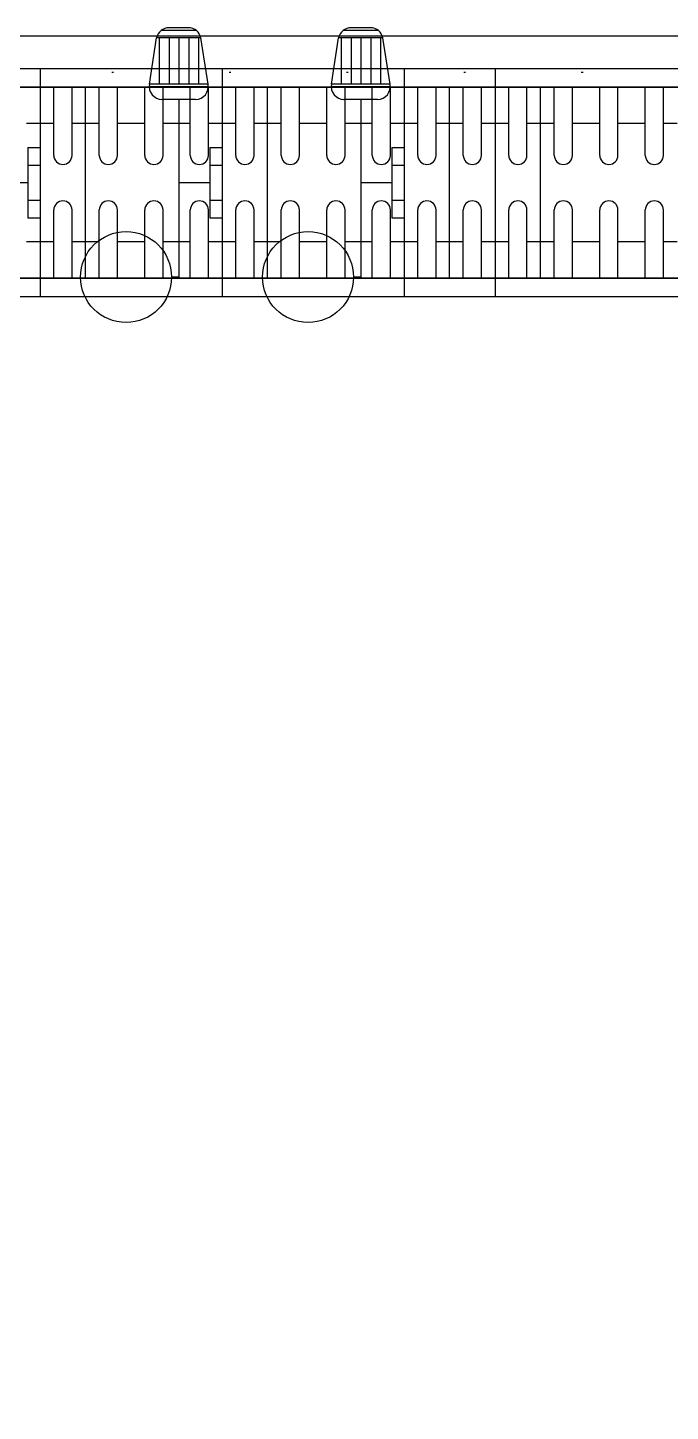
# Model space of a CAD drawing. Header units: inches. Extents: x 21 to 38546, y 13 to 15001.
# Drawn here: x 5681.2 to 5716.5, y 2483.5 to 2559.5 of the extents above; entities that cross this region are included whole.
import ezdxf

# ---------------------------------------------------------------- set-up
doc = ezdxf.new("R2010")
doc.units = ezdxf.units.IN
doc.header["$MEASUREMENT"] = 0
doc.linetypes.add('DOT', pattern=[6.35, 0, -6.35])
doc.layers.add('RAST-IST-RADYATÖR-DİNAMİK BLOK', color=83, linetype='Continuous')
doc.layers.add('Z_MİM_-KM-BEAM-RAY', color=8, linetype='DOT', lineweight=25)
doc.layers.add('Z_MİM_-KM-CERAMIC-09', color=8, linetype='Continuous', lineweight=25)

# ---------------------------------------------------------------- blocks, each defined once
blk = doc.blocks.new('-KM_Kiriş İzi_ZK')
at = {"layer": 'Z_MİM_-KM-BEAM-RAY'}
blk.add_line((1980, 1575.001), (2679.999, 1575.001), dxfattribs=at)
blk = doc.blocks.new('IS_RADYATOR-PLAN-140')
at = {"layer": 'RAST-IST-RADYATÖR-DİNAMİK BLOK', "color": 7}
for p, q in [((130.75, 11.5), (130.75, 7.75)), ((131.75, 11.5), (131.75, 7.75)), ((133.25, 11.5), (133.25, 7.75)), ((134.25, 11.5), (134.25, 7.75)), ((135.75, 11.5), (135.75, 7.75)), ((136.75, 11.5), (136.75, 7.75)), ((130, 9.5), (130.75, 9.5)), ((131.75, 9.5), (132.5, 9.5)), ((132.5, 9.5), (133.25, 9.5)), ((134.25, 9.5), (135, 9.5)), ((135, 9.5), (135.75, 9.5)), ((136.75, 9.5), (137.5, 9.5)), ((130.75, 4.75), (130.75, 1)), ((131.75, 4.75), (131.75, 1)), ((133.25, 4.75), (133.25, 1)), ((134.25, 4.75), (134.25, 1)), ((135.75, 4.75), (135.75, 1)), ((136.75, 4.75), (136.75, 1)), ((130, 3), (130.75, 3)), ((131.75, 3), (132.5, 3)), ((132.5, 3), (133.25, 3)), ((134.25, 3), (135, 3)), ((135, 3), (135.75, 3)), ((136.75, 3), (137.5, 3))]:
    blk.add_line(p, q, dxfattribs=at)
at = {"layer": 'RAST-IST-RADYATÖR-DİNAMİK BLOK'}
for points in [[(0, 0), (140, 0), (140, 12.5), (0, 12.5)], [(2.5, 11.5), (137.5, 11.5), (137.5, 1), (2.5, 1)]]:
    blk.add_lwpolyline(points, dxfattribs=at)
at = {"layer": 'RAST-IST-RADYATÖR-DİNAMİK BLOK', "color": 7}
for centre, start, end in [((131.25, 7.75), 180, 0), ((133.75, 7.75), 180, 0), ((136.25, 7.75), 180, 0), ((131.25, 4.75), 0, 180), ((133.75, 4.75), 0, 180), ((136.25, 4.75), 0, 180)]:
    blk.add_arc(centre, 0.5, start, end, dxfattribs=at)
blk = doc.blocks.new('IS_RADYATOR-PLAN-150')
at = {"layer": 'RAST-IST-RADYATÖR-DİNAMİK BLOK', "color": 7}
for p, q in [((130.75, 11.5), (130.75, 7.75)), ((131.75, 11.5), (131.75, 7.75)), ((133.25, 11.5), (133.25, 7.75)), ((134.25, 11.5), (134.25, 7.75)), ((135.75, 11.5), (135.75, 7.75)), ((136.75, 11.5), (136.75, 7.75)), ((138.25, 11.5), (138.25, 7.75)), ((139.25, 11.5), (139.25, 7.75)), ((140.75, 11.5), (140.75, 7.75)), ((141.75, 11.5), (141.75, 7.75)), ((147.385, 11.439), (147.78, 11.439)), ((147.385, 1.67), (147.385, 11.439)), ((130, 9.5), (130.75, 9.5)), ((131.75, 9.5), (132.5, 9.5)), ((132.5, 9.5), (133.25, 9.5)), ((134.25, 9.5), (135, 9.5)), ((135, 9.5), (135.75, 9.5)), ((136.75, 9.5), (137.5, 9.5)), ((137.5, 9.5), (138.25, 9.5)), ((139.25, 9.5), (140, 9.5)), ((140, 9.5), (140.75, 9.5)), ((141.75, 9.5), (142.5, 9.5)), ((145.668, 6.25), (147.385, 6.25)), ((130.75, 4.75), (130.75, 1)), ((131.75, 4.75), (131.75, 1)), ((133.25, 4.75), (133.25, 1)), ((134.25, 4.75), (134.25, 1)), ((135.75, 4.75), (135.75, 1)), ((136.75, 4.75), (136.75, 1)), ((138.25, 4.75), (138.25, 1)), ((139.25, 4.75), (139.25, 1)), ((140.75, 4.75), (140.75, 1)), ((141.75, 4.75), (141.75, 1)), ((130, 3), (130.75, 3)), ((131.75, 3), (132.5, 3)), ((132.5, 3), (133.25, 3)), ((134.25, 3), (135, 3)), ((135, 3), (135.75, 3)), ((136.75, 3), (137.5, 3)), ((137.5, 3), (138.25, 3)), ((139.25, 3), (140, 3)), ((140, 3), (140.75, 3)), ((141.75, 3), (142.5, 3)), ((146.462, 1.67), (148.309, 1.67)), ((149.011, 0.968), (145.76, 0.968)), ((145.773, 0.833), (148.998, 0.833)), ((145.773, 0.833), (146.168, -1.704)), ((146.308, -1.704), (146.308, 0.833)), ((146.832, -1.704), (146.832, 0.833)), ((147.381, -1.704), (147.381, 0.833)), ((147.906, -1.704), (147.906, 0.833)), ((148.467, -1.704), (148.467, 0.833)), ((148.998, 0.833), (148.603, -1.704)), ((146.168, -1.704), (148.603, -1.704)), ((146.411, -2.11), (148.36, -2.11)), ((146.857, -2.27), (147.914, -2.27))]:
    blk.add_line(p, q, dxfattribs=at)
at = {"layer": 'RAST-IST-RADYATÖR-DİNAMİK BLOK'}
for p, q in [((145.668, 8.178), (145, 8.178)), ((145.668, 7.214), (145.668, 8.178)), ((145.668, 7.214), (145, 7.214)), ((145.668, 5.286), (145.668, 7.214)), ((145.668, 5.286), (145, 5.286)), ((145.668, 4.322), (145.668, 5.286)), ((145.668, 4.322), (145, 4.322))]:
    blk.add_line(p, q, dxfattribs=at)
for points in [[(-5, 0), (145, 0), (145, 12.5), (-5, 12.5)], [(-2.5, 11.5), (142.5, 11.5), (142.5, 1), (-2.5, 1)]]:
    blk.add_lwpolyline(points, dxfattribs=at)
at = {"layer": 'RAST-IST-RADYATÖR-DİNAMİK BLOK', "color": 10}
blk.add_circle((150.28, 11.439), 2.5, dxfattribs=at)
at = {"layer": 'RAST-IST-RADYATÖR-DİNAMİK BLOK', "color": 7}
for centre, radius, start, end in [((131.25, 7.75), 0.5, 180, 0), ((133.75, 7.75), 0.5, 180, 0), ((136.25, 7.75), 0.5, 180, 0), ((138.75, 7.75), 0.5, 180, 0), ((141.25, 7.75), 0.5, 180, 0), ((131.25, 4.75), 0.5, 0, 180), ((133.75, 4.75), 0.5, 0, 180), ((136.25, 4.75), 0.5, 0, 180), ((138.75, 4.75), 0.5, 0, 180), ((141.25, 4.75), 0.5, 0, 180), ((146.462, 0.968), 0.702, 90, 191.15176), ((148.309, 0.968), 0.702, 348.84824, 90), ((146.857, -1.568), 0.702, 191.15176, 270), ((147.914, -1.568), 0.702, 270, 348.84824)]:
    blk.add_arc(centre, radius, start, end, dxfattribs=at)
blk = doc.blocks.new('IS_RADYATOR-PLAN-160')
at = {"layer": 'RAST-IST-RADYATÖR-DİNAMİK BLOK', "color": 7}
for p, q in [((130.75, 11.5), (130.75, 7.75)), ((131.75, 11.5), (131.75, 7.75)), ((133.25, 11.5), (133.25, 7.75)), ((134.25, 11.5), (134.25, 7.75)), ((135.75, 11.5), (135.75, 7.75)), ((136.75, 11.5), (136.75, 7.75)), ((138.25, 11.5), (138.25, 7.75)), ((139.25, 11.5), (139.25, 7.75)), ((140.75, 11.5), (140.75, 7.75)), ((141.75, 11.5), (141.75, 7.75)), ((143.25, 11.5), (143.25, 7.75)), ((144.25, 11.5), (144.25, 7.75)), ((145.75, 11.5), (145.75, 7.75)), ((146.75, 11.5), (146.75, 7.75)), ((148.25, 11.5), (148.25, 7.75)), ((149.25, 11.5), (149.25, 7.75)), ((150.75, 11.5), (150.75, 7.75)), ((151.75, 11.5), (151.75, 7.75)), ((157.385, 11.439), (157.78, 11.439)), ((157.385, 1.67), (157.385, 11.439)), ((130, 9.5), (130.75, 9.5)), ((131.75, 9.5), (132.5, 9.5)), ((132.5, 9.5), (133.25, 9.5)), ((134.25, 9.5), (135, 9.5)), ((135, 9.5), (135.75, 9.5)), ((136.75, 9.5), (137.5, 9.5)), ((137.5, 9.5), (138.25, 9.5)), ((139.25, 9.5), (140, 9.5)), ((140, 9.5), (140.75, 9.5)), ((141.75, 9.5), (142.5, 9.5)), ((142.5, 9.5), (143.25, 9.5)), ((144.25, 9.5), (145, 9.5)), ((145, 9.5), (145.75, 9.5)), ((146.75, 9.5), (147.5, 9.5)), ((147.5, 9.5), (148.25, 9.5)), ((149.25, 9.5), (150, 9.5)), ((150, 9.5), (150.75, 9.5)), ((151.75, 9.5), (152.5, 9.5)), ((155.668, 6.25), (157.385, 6.25)), ((130.75, 4.75), (130.75, 1)), ((131.75, 4.75), (131.75, 1)), ((133.25, 4.75), (133.25, 1)), ((134.25, 4.75), (134.25, 1)), ((135.75, 4.75), (135.75, 1)), ((136.75, 4.75), (136.75, 1)), ((138.25, 4.75), (138.25, 1)), ((139.25, 4.75), (139.25, 1)), ((140.75, 4.75), (140.75, 1)), ((141.75, 4.75), (141.75, 1)), ((143.25, 4.75), (143.25, 1)), ((144.25, 4.75), (144.25, 1)), ((145.75, 4.75), (145.75, 1)), ((146.75, 4.75), (146.75, 1)), ((148.25, 4.75), (148.25, 1)), ((149.25, 4.75), (149.25, 1)), ((150.75, 4.75), (150.75, 1)), ((151.75, 4.75), (151.75, 1)), ((130, 3), (130.75, 3)), ((131.75, 3), (132.5, 3)), ((132.5, 3), (133.25, 3)), ((134.25, 3), (135, 3)), ((135, 3), (135.75, 3)), ((136.75, 3), (137.5, 3)), ((137.5, 3), (138.25, 3)), ((139.25, 3), (140, 3)), ((140, 3), (140.75, 3)), ((141.75, 3), (142.5, 3)), ((142.5, 3), (143.25, 3)), ((144.25, 3), (145, 3)), ((145, 3), (145.75, 3)), ((146.75, 3), (147.5, 3)), ((147.5, 3), (148.25, 3)), ((149.25, 3), (150, 3)), ((150, 3), (150.75, 3)), ((151.75, 3), (152.5, 3)), ((156.462, 1.67), (158.309, 1.67)), ((159.011, 0.968), (155.76, 0.968)), ((155.773, 0.833), (158.998, 0.833)), ((155.773, 0.833), (156.168, -1.704)), ((156.308, -1.704), (156.308, 0.833)), ((156.832, -1.704), (156.832, 0.833)), ((157.381, -1.704), (157.381, 0.833)), ((157.906, -1.704), (157.906, 0.833)), ((158.467, -1.704), (158.467, 0.833)), ((158.998, 0.833), (158.603, -1.704)), ((156.168, -1.704), (158.603, -1.704)), ((156.411, -2.11), (158.36, -2.11)), ((156.857, -2.27), (157.914, -2.27))]:
    blk.add_line(p, q, dxfattribs=at)
at = {"layer": 'RAST-IST-RADYATÖR-DİNAMİK BLOK'}
for p, q in [((155.668, 8.178), (155, 8.178)), ((155.668, 7.214), (155.668, 8.178)), ((155.668, 7.214), (155, 7.214)), ((155.668, 5.286), (155.668, 7.214)), ((155.668, 5.286), (155, 5.286)), ((155.668, 4.322), (155.668, 5.286)), ((155.668, 4.322), (155, 4.322))]:
    blk.add_line(p, q, dxfattribs=at)
for points in [[(-5, 0), (155, 0), (155, 12.5), (-5, 12.5)], [(-2.5, 11.5), (152.5, 11.5), (152.5, 1), (-2.5, 1)]]:
    blk.add_lwpolyline(points, dxfattribs=at)
at = {"layer": 'RAST-IST-RADYATÖR-DİNAMİK BLOK', "color": 10}
blk.add_circle((160.28, 11.439), 2.5, dxfattribs=at)
at = {"layer": 'RAST-IST-RADYATÖR-DİNAMİK BLOK', "color": 7}
for centre, radius, start, end in [((131.25, 7.75), 0.5, 180, 0), ((133.75, 7.75), 0.5, 180, 0), ((136.25, 7.75), 0.5, 180, 0), ((138.75, 7.75), 0.5, 180, 0), ((141.25, 7.75), 0.5, 180, 0), ((143.75, 7.75), 0.5, 180, 0), ((146.25, 7.75), 0.5, 180, 0), ((148.75, 7.75), 0.5, 180, 0), ((151.25, 7.75), 0.5, 180, 0), ((131.25, 4.75), 0.5, 0, 180), ((133.75, 4.75), 0.5, 0, 180), ((136.25, 4.75), 0.5, 0, 180), ((138.75, 4.75), 0.5, 0, 180), ((141.25, 4.75), 0.5, 0, 180), ((143.75, 4.75), 0.5, 0, 180), ((146.25, 4.75), 0.5, 0, 180), ((148.75, 4.75), 0.5, 0, 180), ((151.25, 4.75), 0.5, 0, 180), ((156.462, 0.968), 0.702, 90, 191.15176), ((158.309, 0.968), 0.702, 348.84824, 90), ((156.857, -1.568), 0.702, 191.15176, 270), ((157.914, -1.568), 0.702, 270, 348.84824)]:
    blk.add_arc(centre, radius, start, end, dxfattribs=at)
blk = doc.blocks.new('IS_RADYATOR-PLAN-170')
at = {"layer": 'RAST-IST-RADYATÖR-DİNAMİK BLOK', "color": 7}
for p, q in [((130.75, 11.5), (130.75, 7.75)), ((131.75, 11.5), (131.75, 7.75)), ((133.25, 11.5), (133.25, 7.75)), ((134.25, 11.5), (134.25, 7.75)), ((135.75, 11.5), (135.75, 7.75)), ((136.75, 11.5), (136.75, 7.75)), ((138.25, 11.5), (138.25, 7.75)), ((139.25, 11.5), (139.25, 7.75)), ((140.75, 11.5), (140.75, 7.75)), ((141.75, 11.5), (141.75, 7.75)), ((143.25, 11.5), (143.25, 7.75)), ((144.25, 11.5), (144.25, 7.75)), ((145.75, 11.5), (145.75, 7.75)), ((146.75, 11.5), (146.75, 7.75)), ((148.25, 11.5), (148.25, 7.75)), ((149.25, 11.5), (149.25, 7.75)), ((150.75, 11.5), (150.75, 7.75)), ((151.75, 11.5), (151.75, 7.75)), ((153.25, 11.5), (153.25, 7.75)), ((154.25, 11.5), (154.25, 7.75)), ((155.75, 11.5), (155.75, 7.75)), ((156.75, 11.5), (156.75, 7.75)), ((158.25, 11.5), (158.25, 7.75)), ((159.25, 11.5), (159.25, 7.75)), ((160.75, 11.5), (160.75, 7.75)), ((161.75, 11.5), (161.75, 7.75)), ((130, 9.5), (130.75, 9.5)), ((131.75, 9.5), (132.5, 9.5)), ((132.5, 9.5), (133.25, 9.5)), ((134.25, 9.5), (135, 9.5)), ((135, 9.5), (135.75, 9.5)), ((136.75, 9.5), (137.5, 9.5)), ((137.5, 9.5), (138.25, 9.5)), ((139.25, 9.5), (140, 9.5)), ((140, 9.5), (140.75, 9.5)), ((141.75, 9.5), (142.5, 9.5)), ((142.5, 9.5), (143.25, 9.5)), ((144.25, 9.5), (145, 9.5)), ((145, 9.5), (145.75, 9.5)), ((146.75, 9.5), (147.5, 9.5)), ((147.5, 9.5), (148.25, 9.5)), ((149.25, 9.5), (150, 9.5)), ((150, 9.5), (150.75, 9.5)), ((151.75, 9.5), (152.5, 9.5)), ((152.5, 9.5), (153.25, 9.5)), ((154.25, 9.5), (155, 9.5)), ((155, 9.5), (155.75, 9.5)), ((156.75, 9.5), (157.5, 9.5)), ((157.5, 9.5), (158.25, 9.5)), ((159.25, 9.5), (160, 9.5)), ((160, 9.5), (160.75, 9.5)), ((161.75, 9.5), (162.5, 9.5)), ((165.668, 6.25), (167.385, 6.25)), ((130.75, 4.75), (130.75, 1)), ((131.75, 4.75), (131.75, 1)), ((133.25, 4.75), (133.25, 1)), ((134.25, 4.75), (134.25, 1)), ((135.75, 4.75), (135.75, 1)), ((136.75, 4.75), (136.75, 1)), ((138.25, 4.75), (138.25, 1)), ((139.25, 4.75), (139.25, 1)), ((140.75, 4.75), (140.75, 1)), ((141.75, 4.75), (141.75, 1)), ((143.25, 4.75), (143.25, 1)), ((144.25, 4.75), (144.25, 1)), ((145.75, 4.75), (145.75, 1)), ((146.75, 4.75), (146.75, 1)), ((148.25, 4.75), (148.25, 1)), ((149.25, 4.75), (149.25, 1)), ((150.75, 4.75), (150.75, 1)), ((151.75, 4.75), (151.75, 1)), ((153.25, 4.75), (153.25, 1)), ((154.25, 4.75), (154.25, 1)), ((155.75, 4.75), (155.75, 1)), ((156.75, 4.75), (156.75, 1)), ((158.25, 4.75), (158.25, 1)), ((159.25, 4.75), (159.25, 1)), ((160.75, 4.75), (160.75, 1)), ((161.75, 4.75), (161.75, 1)), ((130, 3), (130.75, 3)), ((131.75, 3), (132.5, 3)), ((132.5, 3), (133.25, 3)), ((134.25, 3), (135, 3)), ((135, 3), (135.75, 3)), ((136.75, 3), (137.5, 3)), ((137.5, 3), (138.25, 3)), ((139.25, 3), (140, 3)), ((140, 3), (140.75, 3)), ((141.75, 3), (142.5, 3)), ((142.5, 3), (143.25, 3)), ((144.25, 3), (145, 3)), ((145, 3), (145.75, 3)), ((146.75, 3), (147.5, 3)), ((147.5, 3), (148.25, 3)), ((149.25, 3), (150, 3)), ((150, 3), (150.75, 3)), ((151.75, 3), (152.5, 3)), ((152.5, 3), (153.25, 3)), ((154.25, 3), (155, 3)), ((155, 3), (155.75, 3)), ((156.75, 3), (157.5, 3)), ((157.5, 3), (158.25, 3)), ((159.25, 3), (160, 3)), ((160, 3), (160.75, 3)), ((161.75, 3), (162.5, 3))]:
    blk.add_line(p, q, dxfattribs=at)
at = {"layer": 'RAST-IST-RADYATÖR-DİNAMİK BLOK'}
for p, q in [((165.668, 8.178), (165, 8.178)), ((165.668, 7.214), (165.668, 8.178)), ((165.668, 7.214), (165, 7.214)), ((165.668, 5.286), (165.668, 7.214)), ((165.668, 5.286), (165, 5.286)), ((165.668, 4.322), (165.668, 5.286)), ((165.668, 4.322), (165, 4.322))]:
    blk.add_line(p, q, dxfattribs=at)
for points in [[(-5, 0), (165, 0), (165, 12.5), (-5, 12.5)], [(-2.5, 11.5), (162.5, 11.5), (162.5, 1), (-2.5, 1)]]:
    blk.add_lwpolyline(points, dxfattribs=at)
at = {"layer": 'RAST-IST-RADYATÖR-DİNAMİK BLOK', "color": 7}
for centre, start, end in [((131.25, 7.75), 180, 0), ((133.75, 7.75), 180, 0), ((136.25, 7.75), 180, 0), ((138.75, 7.75), 180, 0), ((141.25, 7.75), 180, 0), ((143.75, 7.75), 180, 0), ((146.25, 7.75), 180, 0), ((148.75, 7.75), 180, 0), ((151.25, 7.75), 180, 0), ((153.75, 7.75), 180, 0), ((156.25, 7.75), 180, 0), ((158.75, 7.75), 180, 0), ((161.25, 7.75), 180, 0), ((131.25, 4.75), 0, 180), ((133.75, 4.75), 0, 180), ((136.25, 4.75), 0, 180), ((138.75, 4.75), 0, 180), ((141.25, 4.75), 0, 180), ((143.75, 4.75), 0, 180), ((146.25, 4.75), 0, 180), ((148.75, 4.75), 0, 180), ((151.25, 4.75), 0, 180), ((153.75, 4.75), 0, 180), ((156.25, 4.75), 0, 180), ((158.75, 4.75), 0, 180), ((161.25, 4.75), 0, 180)]:
    blk.add_arc(centre, 0.5, start, end, dxfattribs=at)
blk = doc.blocks.new('IS_RADYATOR-PLAN-180')
at = {"layer": 'RAST-IST-RADYATÖR-DİNAMİK BLOK', "color": 7}
for p, q in [((130.75, 11.5), (130.75, 7.75)), ((131.75, 11.5), (131.75, 7.75)), ((133.25, 11.5), (133.25, 7.75)), ((134.25, 11.5), (134.25, 7.75)), ((135.75, 11.5), (135.75, 7.75)), ((136.75, 11.5), (136.75, 7.75)), ((138.25, 11.5), (138.25, 7.75)), ((139.25, 11.5), (139.25, 7.75)), ((140.75, 11.5), (140.75, 7.75)), ((141.75, 11.5), (141.75, 7.75)), ((143.25, 11.5), (143.25, 7.75)), ((144.25, 11.5), (144.25, 7.75)), ((145.75, 11.5), (145.75, 7.75)), ((146.75, 11.5), (146.75, 7.75)), ((148.25, 11.5), (148.25, 7.75)), ((149.25, 11.5), (149.25, 7.75)), ((150.75, 11.5), (150.75, 7.75)), ((151.75, 11.5), (151.75, 7.75)), ((153.25, 11.5), (153.25, 7.75)), ((154.25, 11.5), (154.25, 7.75)), ((155.75, 11.5), (155.75, 7.75)), ((156.75, 11.5), (156.75, 7.75)), ((158.25, 11.5), (158.25, 7.75)), ((159.25, 11.5), (159.25, 7.75)), ((160.75, 11.5), (160.75, 7.75)), ((161.75, 11.5), (161.75, 7.75)), ((163.25, 11.5), (163.25, 7.75)), ((164.25, 11.5), (164.25, 7.75)), ((130, 9.5), (130.75, 9.5)), ((131.75, 9.5), (132.5, 9.5)), ((132.5, 9.5), (133.25, 9.5)), ((134.25, 9.5), (135, 9.5)), ((135, 9.5), (135.75, 9.5)), ((136.75, 9.5), (137.5, 9.5)), ((137.5, 9.5), (138.25, 9.5)), ((139.25, 9.5), (140, 9.5)), ((140, 9.5), (140.75, 9.5)), ((141.75, 9.5), (142.5, 9.5)), ((142.5, 9.5), (143.25, 9.5)), ((144.25, 9.5), (145, 9.5)), ((145, 9.5), (145.75, 9.5)), ((146.75, 9.5), (147.5, 9.5)), ((147.5, 9.5), (148.25, 9.5)), ((149.25, 9.5), (150, 9.5)), ((150, 9.5), (150.75, 9.5)), ((151.75, 9.5), (152.5, 9.5)), ((152.5, 9.5), (153.25, 9.5)), ((154.25, 9.5), (155, 9.5)), ((155, 9.5), (155.75, 9.5)), ((156.75, 9.5), (157.5, 9.5)), ((157.5, 9.5), (158.25, 9.5)), ((159.25, 9.5), (160, 9.5)), ((160, 9.5), (160.75, 9.5)), ((161.75, 9.5), (162.5, 9.5)), ((162.5, 9.5), (163.25, 9.5)), ((164.25, 9.5), (165, 9.5)), ((165, 9.5), (165.75, 9.5)), ((130.75, 4.75), (130.75, 1)), ((131.75, 4.75), (131.75, 1)), ((133.25, 4.75), (133.25, 1)), ((134.25, 4.75), (134.25, 1)), ((135.75, 4.75), (135.75, 1)), ((136.75, 4.75), (136.75, 1)), ((138.25, 4.75), (138.25, 1)), ((139.25, 4.75), (139.25, 1)), ((140.75, 4.75), (140.75, 1)), ((141.75, 4.75), (141.75, 1)), ((143.25, 4.75), (143.25, 1)), ((144.25, 4.75), (144.25, 1)), ((145.75, 4.75), (145.75, 1)), ((146.75, 4.75), (146.75, 1)), ((148.25, 4.75), (148.25, 1)), ((149.25, 4.75), (149.25, 1)), ((150.75, 4.75), (150.75, 1)), ((151.75, 4.75), (151.75, 1)), ((153.25, 4.75), (153.25, 1)), ((154.25, 4.75), (154.25, 1)), ((155.75, 4.75), (155.75, 1)), ((156.75, 4.75), (156.75, 1)), ((158.25, 4.75), (158.25, 1)), ((159.25, 4.75), (159.25, 1)), ((160.75, 4.75), (160.75, 1)), ((161.75, 4.75), (161.75, 1)), ((163.25, 4.75), (163.25, 1)), ((164.25, 4.75), (164.25, 1)), ((130, 3), (130.75, 3)), ((131.75, 3), (132.5, 3)), ((132.5, 3), (133.25, 3)), ((134.25, 3), (135, 3)), ((135, 3), (135.75, 3)), ((136.75, 3), (137.5, 3)), ((137.5, 3), (138.25, 3)), ((139.25, 3), (140, 3)), ((140, 3), (140.75, 3)), ((141.75, 3), (142.5, 3)), ((142.5, 3), (143.25, 3)), ((144.25, 3), (145, 3)), ((145, 3), (145.75, 3)), ((146.75, 3), (147.5, 3)), ((147.5, 3), (148.25, 3)), ((149.25, 3), (150, 3)), ((150, 3), (150.75, 3)), ((151.75, 3), (152.5, 3)), ((152.5, 3), (153.25, 3)), ((154.25, 3), (155, 3)), ((155, 3), (155.75, 3)), ((156.75, 3), (157.5, 3)), ((157.5, 3), (158.25, 3)), ((159.25, 3), (160, 3)), ((160, 3), (160.75, 3)), ((161.75, 3), (162.5, 3)), ((162.5, 3), (163.25, 3)), ((164.25, 3), (165, 3)), ((165, 3), (165.75, 3))]:
    blk.add_line(p, q, dxfattribs=at)
at = {"layer": 'RAST-IST-RADYATÖR-DİNAMİK BLOK'}
for points in [[(-5, 0), (175, 0), (175, 12.5), (-5, 12.5)], [(-2.5, 11.5), (172.5, 11.5), (172.5, 1), (-2.5, 1)]]:
    blk.add_lwpolyline(points, dxfattribs=at)
at = {"layer": 'RAST-IST-RADYATÖR-DİNAMİK BLOK', "color": 7}
for centre, start, end in [((131.25, 7.75), 180, 0), ((133.75, 7.75), 180, 0), ((136.25, 7.75), 180, 0), ((138.75, 7.75), 180, 0), ((141.25, 7.75), 180, 0), ((143.75, 7.75), 180, 0), ((146.25, 7.75), 180, 0), ((148.75, 7.75), 180, 0), ((151.25, 7.75), 180, 0), ((153.75, 7.75), 180, 0), ((156.25, 7.75), 180, 0), ((158.75, 7.75), 180, 0), ((161.25, 7.75), 180, 0), ((163.75, 7.75), 180, 0), ((131.25, 4.75), 0, 180), ((133.75, 4.75), 0, 180), ((136.25, 4.75), 0, 180), ((138.75, 4.75), 0, 180), ((141.25, 4.75), 0, 180), ((143.75, 4.75), 0, 180), ((146.25, 4.75), 0, 180), ((148.75, 4.75), 0, 180), ((151.25, 4.75), 0, 180), ((153.75, 4.75), 0, 180), ((156.25, 4.75), 0, 180), ((158.75, 4.75), 0, 180), ((161.25, 4.75), 0, 180), ((163.75, 4.75), 0, 180)]:
    blk.add_arc(centre, 0.5, start, end, dxfattribs=at)
blk = doc.blocks.new('IS_RADYATOR-PLAN-190')
at = {"layer": 'RAST-IST-RADYATÖR-DİNAMİK BLOK', "color": 7}
for p, q in [((130.75, 11.5), (130.75, 7.75)), ((131.75, 11.5), (131.75, 7.75)), ((133.25, 11.5), (133.25, 7.75)), ((134.25, 11.5), (134.25, 7.75)), ((135.75, 11.5), (135.75, 7.75)), ((136.75, 11.5), (136.75, 7.75)), ((138.25, 11.5), (138.25, 7.75)), ((139.25, 11.5), (139.25, 7.75)), ((140.75, 11.5), (140.75, 7.75)), ((141.75, 11.5), (141.75, 7.75)), ((143.25, 11.5), (143.25, 7.75)), ((144.25, 11.5), (144.25, 7.75)), ((145.75, 11.5), (145.75, 7.75)), ((146.75, 11.5), (146.75, 7.75)), ((148.25, 11.5), (148.25, 7.75)), ((149.25, 11.5), (149.25, 7.75)), ((150.75, 11.5), (150.75, 7.75)), ((151.75, 11.5), (151.75, 7.75)), ((153.25, 11.5), (153.25, 7.75)), ((154.25, 11.5), (154.25, 7.75)), ((155.75, 11.5), (155.75, 7.75)), ((156.75, 11.5), (156.75, 7.75)), ((158.25, 11.5), (158.25, 7.75)), ((159.25, 11.5), (159.25, 7.75)), ((160.75, 11.5), (160.75, 7.75)), ((161.75, 11.5), (161.75, 7.75)), ((163.25, 11.5), (163.25, 7.75)), ((164.25, 11.5), (164.25, 7.75)), ((130, 9.5), (130.75, 9.5)), ((131.75, 9.5), (132.5, 9.5)), ((132.5, 9.5), (133.25, 9.5)), ((134.25, 9.5), (135, 9.5)), ((135, 9.5), (135.75, 9.5)), ((136.75, 9.5), (137.5, 9.5)), ((137.5, 9.5), (138.25, 9.5)), ((139.25, 9.5), (140, 9.5)), ((140, 9.5), (140.75, 9.5)), ((141.75, 9.5), (142.5, 9.5)), ((142.5, 9.5), (143.25, 9.5)), ((144.25, 9.5), (145, 9.5)), ((145, 9.5), (145.75, 9.5)), ((146.75, 9.5), (147.5, 9.5)), ((147.5, 9.5), (148.25, 9.5)), ((149.25, 9.5), (150, 9.5)), ((150, 9.5), (150.75, 9.5)), ((151.75, 9.5), (152.5, 9.5)), ((152.5, 9.5), (153.25, 9.5)), ((154.25, 9.5), (155, 9.5)), ((155, 9.5), (155.75, 9.5)), ((156.75, 9.5), (157.5, 9.5)), ((157.5, 9.5), (158.25, 9.5)), ((159.25, 9.5), (160, 9.5)), ((160, 9.5), (160.75, 9.5)), ((161.75, 9.5), (162.5, 9.5)), ((162.5, 9.5), (163.25, 9.5)), ((164.25, 9.5), (165, 9.5)), ((165, 9.5), (165.75, 9.5)), ((130.75, 4.75), (130.75, 1)), ((131.75, 4.75), (131.75, 1)), ((133.25, 4.75), (133.25, 1)), ((134.25, 4.75), (134.25, 1)), ((135.75, 4.75), (135.75, 1)), ((136.75, 4.75), (136.75, 1)), ((138.25, 4.75), (138.25, 1)), ((139.25, 4.75), (139.25, 1)), ((140.75, 4.75), (140.75, 1)), ((141.75, 4.75), (141.75, 1)), ((143.25, 4.75), (143.25, 1)), ((144.25, 4.75), (144.25, 1)), ((145.75, 4.75), (145.75, 1)), ((146.75, 4.75), (146.75, 1)), ((148.25, 4.75), (148.25, 1)), ((149.25, 4.75), (149.25, 1)), ((150.75, 4.75), (150.75, 1)), ((151.75, 4.75), (151.75, 1)), ((153.25, 4.75), (153.25, 1)), ((154.25, 4.75), (154.25, 1)), ((155.75, 4.75), (155.75, 1)), ((156.75, 4.75), (156.75, 1)), ((158.25, 4.75), (158.25, 1)), ((159.25, 4.75), (159.25, 1)), ((160.75, 4.75), (160.75, 1)), ((161.75, 4.75), (161.75, 1)), ((163.25, 4.75), (163.25, 1)), ((164.25, 4.75), (164.25, 1)), ((130, 3), (130.75, 3)), ((131.75, 3), (132.5, 3)), ((132.5, 3), (133.25, 3)), ((134.25, 3), (135, 3)), ((135, 3), (135.75, 3)), ((136.75, 3), (137.5, 3)), ((137.5, 3), (138.25, 3)), ((139.25, 3), (140, 3)), ((140, 3), (140.75, 3)), ((141.75, 3), (142.5, 3)), ((142.5, 3), (143.25, 3)), ((144.25, 3), (145, 3)), ((145, 3), (145.75, 3)), ((146.75, 3), (147.5, 3)), ((147.5, 3), (148.25, 3)), ((149.25, 3), (150, 3)), ((150, 3), (150.75, 3)), ((151.75, 3), (152.5, 3)), ((152.5, 3), (153.25, 3)), ((154.25, 3), (155, 3)), ((155, 3), (155.75, 3)), ((156.75, 3), (157.5, 3)), ((157.5, 3), (158.25, 3)), ((159.25, 3), (160, 3)), ((160, 3), (160.75, 3)), ((161.75, 3), (162.5, 3)), ((162.5, 3), (163.25, 3)), ((164.25, 3), (165, 3)), ((165, 3), (165.75, 3))]:
    blk.add_line(p, q, dxfattribs=at)
at = {"layer": 'RAST-IST-RADYATÖR-DİNAMİK BLOK'}
for points in [[(-5, 0), (185, 0), (185, 12.5), (-5, 12.5)], [(182.5, 11.5), (-2.5, 11.5), (-2.5, 1), (182.5, 1)]]:
    blk.add_lwpolyline(points, dxfattribs=at)
at = {"layer": 'RAST-IST-RADYATÖR-DİNAMİK BLOK', "color": 7}
for centre, start, end in [((131.25, 7.75), 180, 0), ((133.75, 7.75), 180, 0), ((136.25, 7.75), 180, 0), ((138.75, 7.75), 180, 0), ((141.25, 7.75), 180, 0), ((143.75, 7.75), 180, 0), ((146.25, 7.75), 180, 0), ((148.75, 7.75), 180, 0), ((151.25, 7.75), 180, 0), ((153.75, 7.75), 180, 0), ((156.25, 7.75), 180, 0), ((158.75, 7.75), 180, 0), ((161.25, 7.75), 180, 0), ((163.75, 7.75), 180, 0), ((131.25, 4.75), 0, 180), ((133.75, 4.75), 0, 180), ((136.25, 4.75), 0, 180), ((138.75, 4.75), 0, 180), ((141.25, 4.75), 0, 180), ((143.75, 4.75), 0, 180), ((146.25, 4.75), 0, 180), ((148.75, 4.75), 0, 180), ((151.25, 4.75), 0, 180), ((153.75, 4.75), 0, 180), ((156.25, 4.75), 0, 180), ((158.75, 4.75), 0, 180), ((161.25, 4.75), 0, 180), ((163.75, 4.75), 0, 180)]:
    blk.add_arc(centre, 0.5, start, end, dxfattribs=at)
blk = doc.blocks.new('IS_RADYATOR-PLAN-200')
at = {"layer": 'RAST-IST-RADYATÖR-DİNAMİK BLOK', "color": 7}
for p, q in [((135.75, 11.5), (135.75, 7.75)), ((136.75, 11.5), (136.75, 7.75)), ((138.25, 11.5), (138.25, 7.75)), ((139.25, 11.5), (139.25, 7.75)), ((140.75, 11.5), (140.75, 7.75)), ((141.75, 11.5), (141.75, 7.75)), ((143.25, 11.5), (143.25, 7.75)), ((144.25, 11.5), (144.25, 7.75)), ((145.75, 11.5), (145.75, 7.75)), ((146.75, 11.5), (146.75, 7.75)), ((148.25, 11.5), (148.25, 7.75)), ((149.25, 11.5), (149.25, 7.75)), ((150.75, 11.5), (150.75, 7.75)), ((151.75, 11.5), (151.75, 7.75)), ((153.25, 11.5), (153.25, 7.75)), ((154.25, 11.5), (154.25, 7.75)), ((155.75, 11.5), (155.75, 7.75)), ((156.75, 11.5), (156.75, 7.75)), ((158.25, 11.5), (158.25, 7.75)), ((159.25, 11.5), (159.25, 7.75)), ((160.75, 11.5), (160.75, 7.75)), ((161.75, 11.5), (161.75, 7.75)), ((163.25, 11.5), (163.25, 7.75)), ((164.25, 11.5), (164.25, 7.75)), ((165.75, 11.5), (165.75, 7.75)), ((166.75, 11.5), (166.75, 7.75)), ((168.25, 11.5), (168.25, 7.75)), ((169.25, 11.5), (169.25, 7.75)), ((135, 9.5), (135.75, 9.5)), ((136.75, 9.5), (137.5, 9.5)), ((137.5, 9.5), (138.25, 9.5)), ((139.25, 9.5), (140, 9.5)), ((140, 9.5), (140.75, 9.5)), ((141.75, 9.5), (142.5, 9.5)), ((142.5, 9.5), (143.25, 9.5)), ((144.25, 9.5), (145, 9.5)), ((145, 9.5), (145.75, 9.5)), ((146.75, 9.5), (147.5, 9.5)), ((147.5, 9.5), (148.25, 9.5)), ((149.25, 9.5), (150, 9.5)), ((150, 9.5), (150.75, 9.5)), ((151.75, 9.5), (152.5, 9.5)), ((152.5, 9.5), (153.25, 9.5)), ((154.25, 9.5), (155, 9.5)), ((155, 9.5), (155.75, 9.5)), ((156.75, 9.5), (157.5, 9.5)), ((157.5, 9.5), (158.25, 9.5)), ((159.25, 9.5), (160, 9.5)), ((160, 9.5), (160.75, 9.5)), ((161.75, 9.5), (162.5, 9.5)), ((162.5, 9.5), (163.25, 9.5)), ((164.25, 9.5), (165, 9.5)), ((165, 9.5), (165.75, 9.5)), ((166.75, 9.5), (167.5, 9.5)), ((167.5, 9.5), (168.25, 9.5)), ((169.25, 9.5), (170, 9.5)), ((170, 9.5), (170.75, 9.5)), ((135.75, 4.75), (135.75, 1)), ((136.75, 4.75), (136.75, 1)), ((138.25, 4.75), (138.25, 1)), ((139.25, 4.75), (139.25, 1)), ((140.75, 4.75), (140.75, 1)), ((141.75, 4.75), (141.75, 1)), ((143.25, 4.75), (143.25, 1)), ((144.25, 4.75), (144.25, 1)), ((145.75, 4.75), (145.75, 1)), ((146.75, 4.75), (146.75, 1)), ((148.25, 4.75), (148.25, 1)), ((149.25, 4.75), (149.25, 1)), ((150.75, 4.75), (150.75, 1)), ((151.75, 4.75), (151.75, 1)), ((153.25, 4.75), (153.25, 1)), ((154.25, 4.75), (154.25, 1)), ((155.75, 4.75), (155.75, 1)), ((156.75, 4.75), (156.75, 1)), ((158.25, 4.75), (158.25, 1)), ((159.25, 4.75), (159.25, 1)), ((160.75, 4.75), (160.75, 1)), ((161.75, 4.75), (161.75, 1)), ((163.25, 4.75), (163.25, 1)), ((164.25, 4.75), (164.25, 1)), ((165.75, 4.75), (165.75, 1)), ((166.75, 4.75), (166.75, 1)), ((168.25, 4.75), (168.25, 1)), ((169.25, 4.75), (169.25, 1)), ((135, 3), (135.75, 3)), ((136.75, 3), (137.5, 3)), ((137.5, 3), (138.25, 3)), ((139.25, 3), (140, 3)), ((140, 3), (140.75, 3)), ((141.75, 3), (142.5, 3)), ((142.5, 3), (143.25, 3)), ((144.25, 3), (145, 3)), ((145, 3), (145.75, 3)), ((146.75, 3), (147.5, 3)), ((147.5, 3), (148.25, 3)), ((149.25, 3), (150, 3)), ((150, 3), (150.75, 3)), ((151.75, 3), (152.5, 3)), ((152.5, 3), (153.25, 3)), ((154.25, 3), (155, 3)), ((155, 3), (155.75, 3)), ((156.75, 3), (157.5, 3)), ((157.5, 3), (158.25, 3)), ((159.25, 3), (160, 3)), ((160, 3), (160.75, 3)), ((161.75, 3), (162.5, 3)), ((162.5, 3), (163.25, 3)), ((164.25, 3), (165, 3)), ((165, 3), (165.75, 3)), ((166.75, 3), (167.5, 3)), ((167.5, 3), (168.25, 3)), ((169.25, 3), (170, 3)), ((170, 3), (170.75, 3))]:
    blk.add_line(p, q, dxfattribs=at)
at = {"layer": 'RAST-IST-RADYATÖR-DİNAMİK BLOK'}
for points in [[(0, 0), (200, 0), (200, 12.5), (0, 12.5)], [(2.5, 11.5), (197.5, 11.5), (197.5, 1), (2.5, 1)]]:
    blk.add_lwpolyline(points, dxfattribs=at)
at = {"layer": 'RAST-IST-RADYATÖR-DİNAMİK BLOK', "color": 7}
for centre, start, end in [((136.25, 7.75), 180, 0), ((138.75, 7.75), 180, 0), ((141.25, 7.75), 180, 0), ((143.75, 7.75), 180, 0), ((146.25, 7.75), 180, 0), ((148.75, 7.75), 180, 0), ((151.25, 7.75), 180, 0), ((153.75, 7.75), 180, 0), ((156.25, 7.75), 180, 0), ((158.75, 7.75), 180, 0), ((161.25, 7.75), 180, 0), ((163.75, 7.75), 180, 0), ((166.25, 7.75), 180, 0), ((168.75, 7.75), 180, 0), ((136.25, 4.75), 0, 180), ((138.75, 4.75), 0, 180), ((141.25, 4.75), 0, 180), ((143.75, 4.75), 0, 180), ((146.25, 4.75), 0, 180), ((148.75, 4.75), 0, 180), ((151.25, 4.75), 0, 180), ((153.75, 4.75), 0, 180), ((156.25, 4.75), 0, 180), ((158.75, 4.75), 0, 180), ((161.25, 4.75), 0, 180), ((163.75, 4.75), 0, 180), ((166.25, 4.75), 0, 180), ((168.75, 4.75), 0, 180)]:
    blk.add_arc(centre, 0.5, start, end, dxfattribs=at)
blk = doc.blocks.new('IS_U4736')
for name, p in [('IS_RADYATOR-PLAN-140', (0, 0)), ('IS_RADYATOR-PLAN-150', (0, 0)), ('IS_RADYATOR-PLAN-160', (0, 0)), ('IS_RADYATOR-PLAN-170', (0, 0)), ('IS_RADYATOR-PLAN-180', (0, 0)), ('IS_RADYATOR-PLAN-190', (0, 0)), ('IS_RADYATOR-PLAN-200', (-5, 0))]:
    blk.add_blockref(name, p)

msp = doc.modelspace()

# ---------------------------------------------------------------- linework, layer by layer
at = {"layer": 'Z_MİM_-KM-CERAMIC-09'}
msp.add_lwpolyline([(5589.757, 2559.084), (6008.756, 2559.084), (6008.757, 2460.083), (5838.756, 2460.083), (5838.756, 2439.083), (6008.756, 2439.083), (6008.758, 2345.084), (5589.757, 2345.084)], close=True, dxfattribs=at)

# ---------------------------------------------------------------- block references
at = {"layer": 'RAST-IST-RADYATÖR-DİNAMİK BLOK', "rotation": 180}
msp.add_blockref('IS_U4736', (5846.884, 2557.263), dxfattribs=at)
at = {"layer": 'Z_MİM_-KM-BEAM-RAY'}
msp.add_blockref('-KM_Kiriş İzi_ZK', (3331.714, 982.083), dxfattribs=at)

doc.saveas('drawing.dxf')
